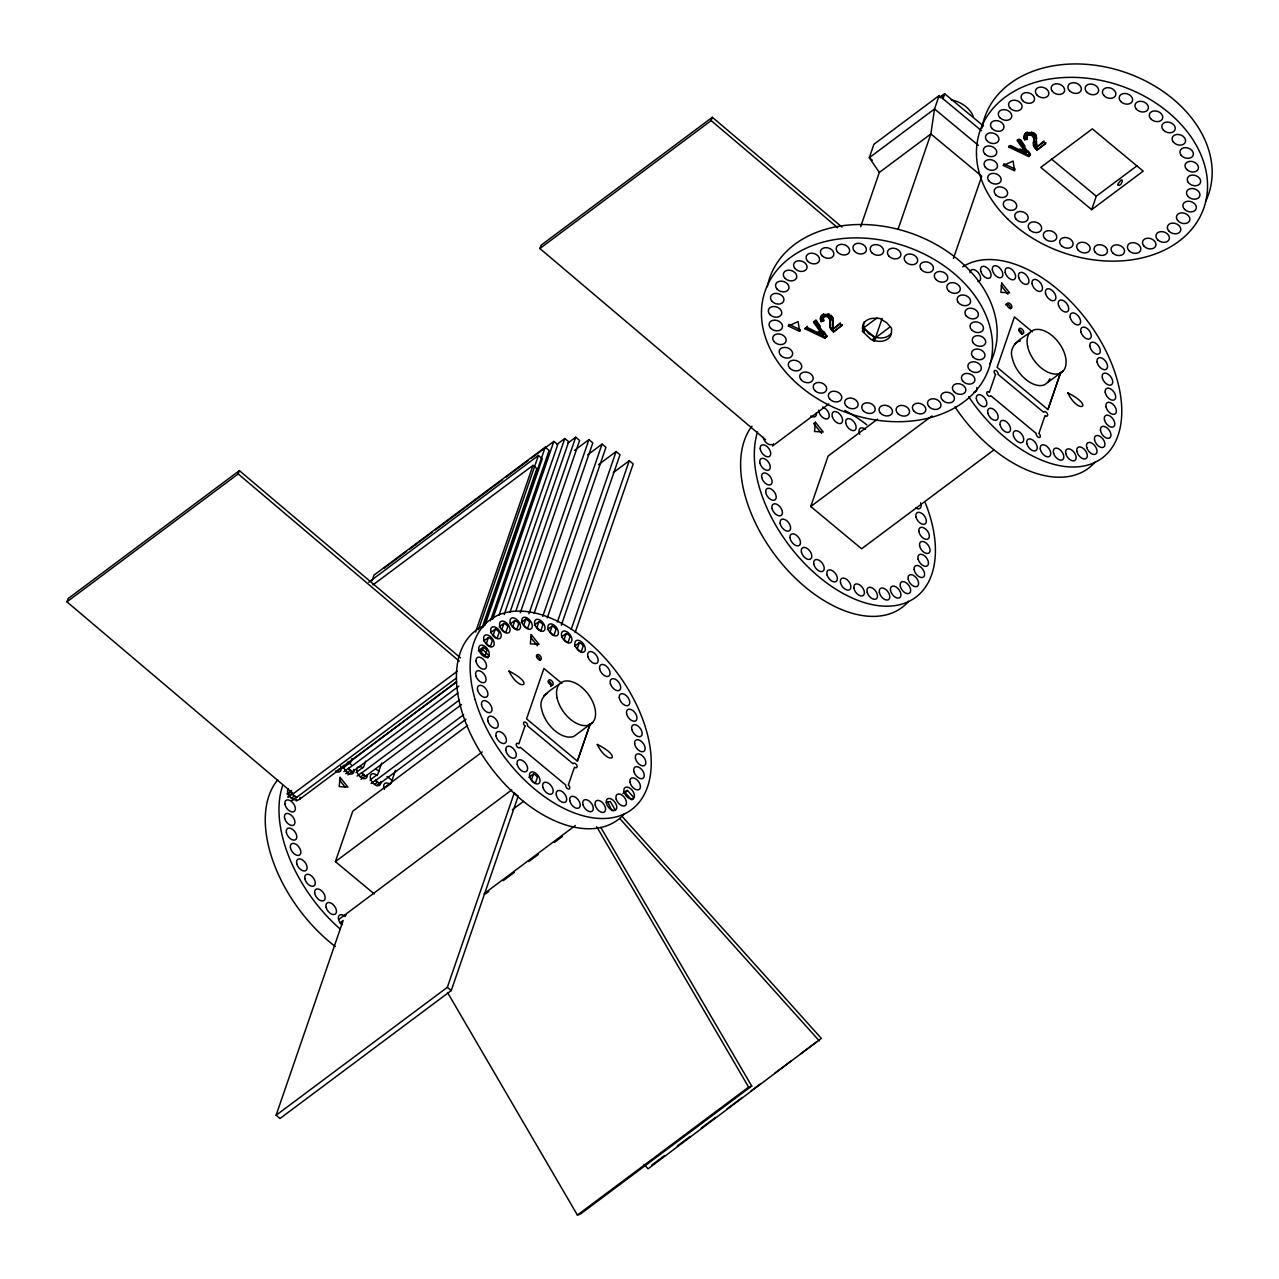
<?xml version="1.0" encoding="UTF-8"?>
<svg xmlns="http://www.w3.org/2000/svg" width="1279" height="1279" viewBox="0 0 1279 1279"><rect width="100%" height="100%" fill="white"/><g stroke="black" fill="none" stroke-linecap="round" stroke-linejoin="round"><path stroke-width="1.5" d="M821.102 321.621L820.942 316.457L823.804 313.867L820.606 317.464L821.102 321.621L823.564 321.093L823.26 318.055M1027.117 139.267L1026.461 137.221C1026.653 132.057 1034.535 133.416 1034.071 138.036L1033.736 139.043C1034.087 135.526 1028.844 133.16 1026.781 136.261L1027.117 139.267L1024.639 139.795L1024.495 134.631L1027.357 132.025L1023.839 136.661M1024.639 139.795L1024.495 134.631M815.41 422.246L814.547 431.503L823.244 432.014L815.41 422.246L813.684 423.525L821.534 433.293M823.468 314.874C833.237 311.98 832.677 323.059 833.508 328.799L840.399 322.9L840.047 323.907L842.046 325.569L833.444 331.996L829.991 327.264L830.535 319.878C830.998 315.242 823.116 313.883 822.909 319.063L823.564 321.093M829.751 324.994L830.535 319.878M1027.005 133.032C1036.773 130.154 1036.214 141.218 1037.045 146.973L1043.936 141.074L1043.584 142.081L1045.582 143.744L1036.981 150.171L1033.528 145.422L1034.071 138.036M1033.288 143.152L1033.896 139.843L1033.544 140.85M832.325 325.394L833.173 318.759L830.982 315.273L830.631 316.281M1035.878 143.568L1036.438 140.674L1036.102 141.681M292.523 794.323L296.424 797.552L292.523 794.323L457.37 671.171M372.029 580.762L373.964 575.15L545.206 447.218L549.107 450.448L490.433 620.875M348.464 768.615L352.364 771.861L348.464 768.615L458.889 686.12M351.901 758.623L350.622 762.364L342.836 768.183M361.621 773.06L365.506 776.289L361.621 773.06L459.241 700.125M365.698 761.181L363.764 766.808L355.978 772.612M374.315 893.957L335.402 861.63L352.764 811.206L467.666 725.369M375.642 780.478L379.543 783.723L375.642 780.478L463.669 714.721M381.67 762.987L377.801 774.227L370.015 780.046M518.315 795.794L451.247 990.57L280.005 1118.501L276.104 1115.256L343.172 920.48L340.054 922.814M338.951 919.329L511.776 789.878M395.483 770.31L390.974 783.419L384.755 788.072M475.596 632.034L532.991 465.364L536.876 468.594L482.071 627.781M478.426 629.684L538.395 455.5L542.296 458.745L484.901 625.431M483.302 626.998L545.206 447.218M492.607 619.276L553.855 441.367L557.756 444.596L499.082 615.023M483.046 647.334L481.048 653.137L482.838 655.2L484.949 656.383L486.947 650.579A5.324 3.166 53.2 0 0 483.046 647.334L478.378 650.819M488.45 637.486L486.452 643.289L488.242 645.351L490.353 646.534L492.351 640.731A5.324 3.166 53.2 0 0 488.45 637.486L483.782 640.971M495.261 629.188L493.262 634.992L495.069 637.054L497.163 638.237L499.162 632.434A5.324 3.166 53.2 0 0 495.261 629.188L490.592 632.673M504.182 614.559L564.806 438.505L568.707 441.751L510.017 612.177M503.926 623.337L501.928 629.14L503.718 631.202L505.829 632.386L507.827 626.582A5.324 3.166 53.2 0 0 503.926 623.337L499.258 626.822M515.741 611.394L575.71 437.226L579.611 440.456L520.297 612.753M514.861 620.491L512.863 626.294L514.654 628.357L516.764 629.54L518.762 623.736A5.324 3.166 53.2 0 0 514.861 620.491L510.193 623.976M525.781 619.196L523.782 624.999L525.573 627.078L527.683 628.245L529.682 622.441A5.324 3.166 53.2 0 0 525.781 619.196L521.113 622.697M528.946 613.824L588.932 439.656L592.817 442.902L534.142 613.328M538.987 621.642L536.988 627.445L538.779 629.508L540.889 630.675L542.888 624.871A5.324 3.166 53.2 0 0 538.987 621.642L534.318 625.127M542.744 616.398L602.073 444.101L605.974 447.33L547.3 617.757M552.128 626.071L550.146 631.874L551.936 633.952L554.031 635.119L556.029 629.316A5.324 3.166 53.2 0 0 552.128 626.071L547.46 629.572M557.42 621.946L616.11 451.519L620.011 454.764L561.321 625.191M566.165 633.505L564.167 639.308L565.957 641.371L568.068 642.538L570.066 636.734A5.324 3.166 53.2 0 0 566.165 633.505L561.497 636.99M276.104 1115.256L447.346 987.324L514.414 792.548M571.249 629.268L629.284 460.712L633.185 463.941L575.15 632.497M533.535 773.955L531.536 779.758A5.324 3.166 53.2 0 0 535.437 783.004L537.436 777.2L535.645 775.122L533.535 773.955L528.866 777.44M579.339 642.682L577.341 648.485L579.147 650.563L581.242 651.73L583.24 645.927A5.324 3.166 53.2 0 0 579.339 642.682L574.671 646.183M577.357 761.069L590.211 723.754M590.29 723.818L577.421 761.165L526.564 718.862L543.911 668.469L561.865 683.386M788.344 326.033L788.919 324.354L800.222 329.662L799.647 331.341L788.344 326.033L798.08 321.605L799.647 331.341M826.937 336.105L825.003 338.311L805.083 328.799L805.418 327.792L825.355 337.304L826.937 336.105L823.644 331.261M805.083 328.799L807.417 326.321M822.845 335.258L813.636 322.42L813.972 321.413L823.196 334.251L822.845 335.258L807.065 327.312M813.636 322.42L815.954 319.926L820.351 326.401M820.303 318.487L820.942 316.457M821.214 316.505L821.55 315.497M820.287 319.558L820.638 318.551M822.125 315.641L822.477 314.634M820.558 320.613L820.91 319.606M822.909 319.063L823.596 317.096M823.036 320.07L823.388 319.063M823.244 318.103L824.411 316.233M824.076 317.24L825.515 315.705M825.163 316.712L826.73 315.625M821.31 334.395L821.662 333.387L818.096 331.613M827.849 314.73L828.2 313.723L829.639 314.346M821.837 334.011L822.173 333.02M830.199 320.869L827.993 315.961M822.093 334.81L822.669 333.643M828.792 317.704L829.144 316.696M860.671 226.671L879.328 172.457L930.872 133.959L934.533 108.955L939.154 95.557L981.457 130.698M829.495 318.423L829.847 317.416M829.927 319.19L830.279 318.199M830.007 322.692L830.359 321.684M831.798 317.432L832.133 316.425M825.003 338.311L825.355 337.304M832.501 318.583L832.837 317.576M829.991 327.264L830.087 323.987M832.837 319.75L833.173 318.759M830.407 328.399L830.327 326.257M832.901 320.965L833.237 319.958M832.565 323.523L832.901 322.516M831.094 329.566L830.758 327.392M832.549 327.216L832.677 324.402M832.085 330.765L831.446 328.559M832.917 328.048L832.901 326.209M833.444 331.996L842.397 324.562M891.191 333.355A14.884 11.095 19 0 1 879.105 337.928L876.131 337.352L874.308 341.205L870.583 339.063L862.414 331.325L863.581 327.968L875.46 337.848L890.488 326.625M862.414 331.325L864.252 327.472L863.661 325.106A14.884 11.095 19 0 1 863.917 322.18M898.05 229.277L930.872 133.959L981.76 176.23L953.431 258.47M863.853 332.508L865.004 329.167L868.585 333.611L874.037 336.665L872.886 340.022M994.071 449.824L861.614 548.787L810.742 506.516L828.105 456.091L877.57 419.128M874.308 341.205L882.158 318.423M1017.508 139.571L1026.733 152.425L1025.87 152.809L1017.173 140.578L1019.155 139.107L1030.139 155.287L1028.54 156.47L1008.619 146.973L1008.955 145.966L1028.892 155.462L1030.474 154.279L1028.284 151.034M1003.328 165.471L1013.064 161.058L1014.631 170.794L1003.328 165.471L1003.903 163.808L1015.206 169.116M1024.751 134.663L1025.087 133.671M1023.824 137.716L1024.175 136.709M1024.095 138.771L1024.447 137.764M1025.662 133.815L1026.014 132.808M1026.461 137.221L1027.133 135.254M1026.573 138.244L1026.925 137.237M1027.613 135.414L1027.948 134.407M1028.7 134.871L1029.051 133.863M1029.931 134.791L1030.282 133.783M1031.386 132.888L1031.737 131.881M1026.398 153.432L1024.847 152.553L1025.198 151.561L1019.859 148.908M1025.374 152.185L1025.726 151.178M1031.178 135.142L1031.529 134.135M1025.63 152.968L1026.222 151.801M1032.824 133.512L1033.176 132.504L1035.67 134.583L1036.374 137.924M1032.345 135.862L1032.681 134.855M1033.048 136.597L1033.384 135.59M1034.183 134.439L1034.519 133.432M1033.464 137.365L1033.816 136.357M1035.335 135.59L1035.67 134.583M1028.54 156.47L1028.892 155.462M1036.038 136.741L1036.374 135.75M1033.528 145.422L1033.624 142.145M1036.438 139.139L1036.773 138.132M1033.944 146.573L1033.88 144.415M1034.631 147.725L1034.295 145.566M1036.086 145.374L1036.214 142.561M1035.622 148.924L1034.983 146.717M1036.454 146.206L1036.438 144.383M1036.981 150.171L1045.934 142.736M1091.674 209.644L1143.218 171.13L1092.33 128.859L1040.786 167.373L1091.674 209.644L1096.279 196.231L1136.887 165.902M1047.901 409.52L1060.755 372.221L1047.981 409.616L997.108 367.329L1014.455 316.936L1032.409 331.853M942.991 98.819L944.717 93.815L983.567 126.077M287.935 796.481L292.603 792.98L66.94 601.849L68.155 598.556L239.397 470.624L460.488 657.87M66.94 601.849L238.198 473.917L239.397 470.624M296.216 801.006L299.846 799.119L300.453 797.472L300.005 798.208M765.545 439.656L539.882 248.526L541.097 245.216L712.339 117.284L841.934 227.054M539.882 248.526L711.14 120.594L712.339 117.284M772.788 445.795L773.395 444.133L772.788 445.795L828.792 403.94M625.959 791.173L625.415 792.964L631.522 799.759A5.324 3.166 53.2 0 0 633.553 797.249L627.445 790.454L622.841 793.508M559.403 684.089C550.881 690.148 537.564 696.623 541.656 709.365A25.516 15.172 53.2 0 0 574.063 736.288L592.689 722.443M1029.947 332.556C1021.425 338.615 1008.108 345.09 1012.201 357.816A25.516 15.172 53.2 0 0 1044.607 384.755L1063.233 370.91M1047.821 382.421L1049.883 378.792M644.072 1164.386L648.069 1168.83L821.342 1038.388L621.738 815.986M940.481 97.732L944.717 93.815L940.049 97.3M939.154 95.557L873.909 144.303L869.304 157.701L879.328 172.457M384.212 568.1L406.626 551.361M409.824 548.963L432.238 532.224M435.436 529.842L502.647 479.625M505.844 477.227L528.259 460.488M531.456 458.106L553.855 441.367M368.752 582.249L538.395 455.5M556.797 444.484L564.806 438.505M372.94 584.919L532.991 465.364M567.716 443.205L575.71 437.226M574.527 450.416L588.932 439.656M587.669 454.86L602.073 444.101M1008.619 146.973L1010.602 145.486L1024.847 152.553M598.508 464.677L616.11 451.519M1037.045 146.973L1043.584 142.081M613.28 472.67L629.284 460.712M833.508 328.799L840.047 323.907M864.252 327.472L877.01 317.943M286.896 793.875L291.564 790.39M287.583 794.339L290.701 792.005M287.999 797.361L292.683 793.859M291.356 798.256L294.474 795.938M291.9 800.59L296.568 797.105M296.424 797.552L456.459 677.982M336.201 771.301L339.303 768.967M339.159 769.414L455.979 682.139M299.846 799.119L456.683 681.947M343.955 771.653L348.623 768.167M345.746 773.731L350.414 770.23M347.84 774.898L352.524 771.413M352.364 771.861L457.994 692.946M357.097 776.097L361.765 772.612M360.454 777.008L363.572 774.674M360.998 779.343L365.666 775.841M365.506 776.289L461.543 704.553M371.134 783.515L375.802 780.03M374.475 784.427L377.593 782.108M376.586 785.594L379.703 783.276M379.543 783.723L465.972 719.15M335.402 861.63L482.215 751.956M810.742 506.516L932.023 415.915M512.351 809.719L523.527 801.373M484.117 893.701L575.326 825.547M485.588 893.845L488.802 891.447M503.207 880.687L514.398 872.31M528.803 861.55L538.411 854.388M554.415 842.429L562.408 836.45M624.328 792.772L627.445 790.454M447.586 992.584L577.389 1215.05L748.631 1087.118L751.716 1086.063L600.778 827.369M751.716 1086.063L580.474 1213.995L577.389 1215.05M651.698 1165.137L664.504 1155.561M677.294 1146L690.1 1136.439M701.308 1128.062L715.712 1117.302M726.92 1108.941L741.324 1098.181M750.917 1091.003L760.525 1083.825M774.93 1073.065L790.934 1061.106M800.526 1053.928L816.53 1041.985M1014.535 344.067L1017.732 341.733A25.516 15.172 53.2 0 1 1020.402 340.997M543.991 695.6L547.188 693.282M1024.991 138.787L1027.453 138.26M821.454 320.613L823.916 320.102M874.98 340.694L877.954 341.285A14.884 11.095 19 0 0 891.511 331.149L891.607 328.287L886.603 322.644L879.712 318.407L876.083 318.327A14.884 11.095 19 0 0 862.51 328.463L863.085 330.829M826.394 316.632L827.641 316.968M345.17 914.677L346.225 915.124M1025.198 151.561L1026.733 152.425M821.662 333.387L823.196 334.251M1051.386 158.948L1096.279 196.231M978.355 145.358L934.533 108.955L869.304 157.701L872.326 160.211M447.346 987.324L451.247 990.57M711.14 120.594L837.681 227.774M238.198 473.917L459.273 661.179M1035.974 147.916L1037.317 149.163M832.437 329.758L833.78 331.005M619.723 818.48L819.311 1040.898M1001.169 285.761L1007.884 294.138M530.625 637.294L537.34 645.671M339.479 780.046L345.074 787.017M1020.594 139.715L1024.991 146.19M815.602 320.933L826.602 337.112M596.685 826.698L748.631 1087.118M767.336 286.704A118.371 88.235 19 0 1 910.632 233.066A118.371 88.235 19 0 1 989.77 363.748M951.224 99.858A25.516 19.025 19 0 1 973.175 116.197M981.984 127.996A118.371 88.235 19 0 1 1123.234 71.704A118.371 88.235 19 0 1 1205.601 201.522M925.309 502.887A118.371 70.361 53.2 0 1 854.356 598.956A118.371 70.361 53.2 0 1 757.52 431.918M844.859 410.447A118.371 70.361 53.2 0 1 866.842 424.852M771.829 444.564A6.907 4.109 53.2 0 1 763.051 437.274M908.698 601.258A118.371 70.361 53.2 0 1 785.85 568.292A118.371 70.361 53.2 0 1 751.972 426.115M859.744 434.268A6.907 4.109 53.2 0 1 860.032 428.449A6.907 4.109 53.2 0 1 865.563 429.376M816.434 412.733A6.907 4.109 53.2 0 1 810.758 415.995M822.605 407.026A6.907 4.109 53.2 0 1 829.176 414.748A6.907 4.109 53.2 0 1 824.443 418.537A6.907 4.109 53.2 0 1 818.688 410.143M1019.011 329.582A3.197 1.903 53.2 0 1 1021.921 334.235M920.608 502.855A6.907 4.109 53.2 0 1 915.668 508.067M548.467 681.115A3.197 1.903 53.2 0 1 551.185 683.785A3.197 1.903 53.2 0 1 550.721 686.519M340.694 766.297A6.907 4.109 53.2 0 1 335.418 771.109M353.739 769.35A6.907 4.109 53.2 0 1 349.343 773.747A6.907 4.109 53.2 0 1 343.348 765.274M347.264 762.14A6.907 4.109 53.2 0 1 351.277 764.794M341.893 924.861A6.907 4.109 53.2 0 1 338.599 916.292A6.907 4.109 53.2 0 1 345.314 916.515M335.338 946.54A118.371 70.361 53.2 0 1 277.719 779.87M367.249 774.962A6.907 4.109 53.2 0 1 362.021 778.064A6.907 4.109 53.2 0 1 356.713 769.446A6.907 4.109 53.2 0 1 362.868 767.848M380.742 781.485A6.907 4.109 53.2 0 1 375.61 785.13A6.907 4.109 53.2 0 1 370.334 776.097A6.907 4.109 53.2 0 1 377.289 775.586M340.166 929.034A118.371 70.361 53.2 0 1 282.707 785.434M376.346 769.446A118.371 70.361 53.2 0 1 379.399 771.349M387.009 776.561A118.371 70.361 53.2 0 1 391.502 779.966M296.488 799.695A6.907 4.109 53.2 0 1 289.518 796.273A6.907 4.109 53.2 0 1 288.335 788.663M384.403 789.383A6.907 4.109 53.2 0 1 384.691 783.579A6.907 4.109 53.2 0 1 390.223 784.491M624.504 813.636A118.371 70.361 53.2 0 1 491.776 768.711A118.371 70.361 53.2 0 1 481.911 626.598M536.844 655.663A3.197 1.903 53.2 0 1 539.754 660.316M517.26 795.346A5.324 3.166 53.2 0 1 515.245 793.667M962.687 266.831A118.371 70.361 53.2 0 1 1091.515 326.625A118.371 70.361 53.2 0 1 1097.718 460.952A118.371 70.361 53.2 0 1 968.683 396.666M976.868 387.617A6.907 4.109 53.2 0 1 974.086 392.045M970.058 272.667A6.907 4.109 53.2 0 1 978.035 272.347A6.907 4.109 53.2 0 1 977.923 281.588M1095.048 462.103A118.371 70.361 53.2 0 1 954.981 406.898M1005.614 304.882A3.197 1.903 53.2 0 1 1008.651 304.818A3.197 1.903 53.2 0 1 1010.298 308.767M340.07 777.36L339.207 786.617L347.904 787.129L340.07 777.36M531.217 634.624L530.353 643.881L539.051 644.392L531.217 634.624M1001.761 283.091L1000.897 292.347L1009.611 292.859L1001.761 283.091M488.994 655.775L487.699 657.95L480.968 652.258A5.324 3.166 53.2 0 1 482.183 648.949L488.994 655.775M1117.638 184.608C1121.795 188.828 1125.488 171.994 1117.638 184.608M524.982 725.976L518.81 743.914A2.654 1.583 53.2 0 0 516.284 743.962A2.654 1.583 53.2 0 0 517.659 747.256A2.654 1.583 53.2 0 0 520.185 747.208L565.798 785.098A2.654 1.583 53.2 0 0 567.173 788.392A2.654 1.583 53.2 0 0 569.699 788.344A2.654 1.583 53.2 0 0 568.324 785.05L574.495 767.112A2.654 1.583 53.2 0 0 577.021 767.064A2.654 1.583 53.2 0 0 575.646 763.771A2.654 1.583 53.2 0 0 573.12 763.819L527.508 725.928A2.654 1.583 53.2 0 0 526.133 722.635A2.654 1.583 53.2 0 0 523.607 722.683A2.654 1.583 53.2 0 0 524.982 725.976M995.526 374.443L989.354 392.365A2.654 1.583 53.2 0 0 986.828 392.429A2.654 1.583 53.2 0 0 988.203 395.723A2.654 1.583 53.2 0 0 990.729 395.659L1036.342 433.565A2.654 1.583 53.2 0 0 1037.717 436.858A2.654 1.583 53.2 0 0 1040.243 436.794A2.654 1.583 53.2 0 0 1038.868 433.501L1045.039 415.579A2.654 1.583 53.2 0 0 1047.565 415.531A2.654 1.583 53.2 0 0 1046.19 412.222A2.654 1.583 53.2 0 0 1043.664 412.286L998.052 374.395A2.654 1.583 53.2 0 0 996.677 371.102A2.654 1.583 53.2 0 0 994.151 371.15A2.654 1.583 53.2 0 0 995.526 374.443M607.701 801.885L611.81 810.454A5.324 3.166 53.2 0 0 614.895 809.399L610.307 801.549L607.701 801.885M508.978 671.091C519.482 693.17 536.732 684.857 508.978 671.091M597.277 744.442C607.781 766.521 625.031 758.191 597.277 744.442M1067.821 392.909C1078.325 414.972 1095.575 406.658 1067.821 392.909M880.24 412.829A6.907 5.148 19 0 0 891.879 413.725A6.907 5.148 19 0 0 885.196 405.267A6.907 5.148 19 0 0 880.24 412.829M800.702 379.287A6.907 5.148 19 0 0 812.389 380.758A6.907 5.148 19 0 0 806.314 372.077A6.907 5.148 19 0 0 800.702 379.287M905.804 262.067A6.907 5.148 19 0 0 917.283 262.035A6.907 5.148 19 0 0 909.673 253.993A6.907 5.148 19 0 0 905.804 262.067M829.591 398.856A6.907 5.148 19 0 0 841.214 399.624A6.907 5.148 19 0 0 834.388 391.214A6.907 5.148 19 0 0 829.591 398.856M928.666 406.274A6.907 5.148 19 0 0 940.321 407.298A6.907 5.148 19 0 0 933.766 398.792A6.907 5.148 19 0 0 928.666 406.274M814.851 390.543A6.907 5.148 19 0 0 826.33 390.431A6.907 5.148 19 0 0 818.656 382.437A6.907 5.148 19 0 0 814.851 390.543M837.361 251.851A6.907 5.148 19 0 0 849.016 252.794A6.907 5.148 19 0 0 842.397 244.321A6.907 5.148 19 0 0 837.361 251.851M776.977 289.006A6.907 5.148 19 0 0 788.535 289.374A6.907 5.148 19 0 0 781.325 281.14A6.907 5.148 19 0 0 776.977 289.006M920.912 269.07A6.907 5.148 19 0 0 932.599 270.604A6.907 5.148 19 0 0 926.604 261.907A6.907 5.148 19 0 0 920.912 269.07M942.831 400.487A6.907 5.148 19 0 0 954.182 399.927A6.907 5.148 19 0 0 946.092 392.173A6.907 5.148 19 0 0 942.831 400.487M789.607 367.936A6.907 5.148 19 0 0 801.214 368.56A6.907 5.148 19 0 0 794.243 360.214A6.907 5.148 19 0 0 789.607 367.936M780.893 355.546A6.907 5.148 19 0 0 792.341 355.306A6.907 5.148 19 0 0 784.555 347.376A6.907 5.148 19 0 0 780.893 355.546M953.846 391.534A6.907 5.148 19 0 0 965.405 391.838A6.907 5.148 19 0 0 958.115 383.636A6.907 5.148 19 0 0 953.846 391.534M935.604 279.158A6.907 5.148 19 0 0 947.227 279.845A6.907 5.148 19 0 0 940.337 271.468A6.907 5.148 19 0 0 935.604 279.158M854.484 251.26A6.907 5.148 19 0 0 865.995 251.371A6.907 5.148 19 0 0 858.529 243.266A6.907 5.148 19 0 0 854.484 251.26M872.15 253.002A6.907 5.148 19 0 0 883.437 252.251A6.907 5.148 19 0 0 875.156 244.593A6.907 5.148 19 0 0 872.15 253.002M822.317 255.976A6.907 5.148 19 0 0 833.652 255.352A6.907 5.148 19 0 0 825.499 247.63A6.907 5.148 19 0 0 822.317 255.976M807.577 261.092A6.907 5.148 19 0 0 819.12 261.316A6.907 5.148 19 0 0 811.765 253.162A6.907 5.148 19 0 0 807.577 261.092M948.506 290.749A6.907 5.148 19 0 0 959.953 290.589A6.907 5.148 19 0 0 952.231 282.611A6.907 5.148 19 0 0 948.506 290.749M888.665 255.816A6.907 5.148 19 0 0 900.288 256.647A6.907 5.148 19 0 0 893.541 248.206A6.907 5.148 19 0 0 888.665 255.816M973.287 342.996A6.907 5.148 19 0 0 984.958 344.259A6.907 5.148 19 0 0 978.675 335.658A6.907 5.148 19 0 0 973.287 342.996M971.768 330.046A6.907 5.148 19 0 0 983.183 329.758A6.907 5.148 19 0 0 975.333 321.86A6.907 5.148 19 0 0 971.768 330.046M972.919 356.857A6.907 5.148 19 0 0 984.494 357.289A6.907 5.148 19 0 0 977.348 349.039A6.907 5.148 19 0 0 972.919 356.857M966.284 315.945A6.907 5.148 19 0 0 977.875 316.505A6.907 5.148 19 0 0 970.857 308.191A6.907 5.148 19 0 0 966.284 315.945M969.69 370.015A6.907 5.148 19 0 0 981.073 369.583A6.907 5.148 19 0 0 973.111 361.749A6.907 5.148 19 0 0 969.69 370.015M958.131 302.292A6.907 5.148 19 0 0 969.802 303.699A6.907 5.148 19 0 0 963.663 295.033A6.907 5.148 19 0 0 958.131 302.292M792.548 379.367A118.371 88.235 19 0 0 987.532 372.045A118.371 88.235 19 0 0 850.967 237.99A118.371 88.235 19 0 0 792.548 379.367M898.018 413.772A6.907 5.148 19 0 0 909.337 413.085A6.907 5.148 19 0 0 901.119 405.395A6.907 5.148 19 0 0 898.018 413.772M913.925 411.167A6.907 5.148 19 0 0 925.452 411.326A6.907 5.148 19 0 0 918.034 403.205A6.907 5.148 19 0 0 913.925 411.167M770.438 327.92A6.907 5.148 19 0 0 782.029 328.415A6.907 5.148 19 0 0 774.93 320.134A6.907 5.148 19 0 0 770.438 327.92M773.747 341.237A6.907 5.148 19 0 0 785.418 342.58A6.907 5.148 19 0 0 779.215 333.947A6.907 5.148 19 0 0 773.747 341.237M770.086 314.714A6.907 5.148 19 0 0 781.485 314.362A6.907 5.148 19 0 0 773.571 306.496A6.907 5.148 19 0 0 770.086 314.714M771.557 300.789A6.907 5.148 19 0 0 783.228 302.004A6.907 5.148 19 0 0 776.881 293.419A6.907 5.148 19 0 0 771.557 300.789M962.543 380.854A6.907 5.148 19 0 0 974.214 382.005A6.907 5.148 19 0 0 967.803 373.436A6.907 5.148 19 0 0 962.543 380.854M794.723 268.222A6.907 5.148 19 0 0 806.394 269.309A6.907 5.148 19 0 0 799.903 260.772A6.907 5.148 19 0 0 794.723 268.222M785.162 278.454A6.907 5.148 19 0 0 796.529 277.959A6.907 5.148 19 0 0 788.488 270.173A6.907 5.148 19 0 0 785.162 278.454M863.309 410.799A6.907 5.148 19 0 0 874.804 410.831A6.907 5.148 19 0 0 867.258 402.773A6.907 5.148 19 0 0 863.309 410.799M846.666 406.498A6.907 5.148 19 0 0 857.921 405.667A6.907 5.148 19 0 0 849.592 398.057A6.907 5.148 19 0 0 846.666 406.498M1000.146 117.908A6.907 5.148 19 0 0 1011.513 117.412A6.907 5.148 19 0 0 1003.471 109.61A6.907 5.148 19 0 0 1000.146 117.908M1009.707 107.676A6.907 5.148 19 0 0 1021.377 108.763A6.907 5.148 19 0 0 1014.886 100.226A6.907 5.148 19 0 0 1009.707 107.676M988.731 180.691A6.907 5.148 19 0 0 1000.402 182.034A6.907 5.148 19 0 0 994.199 173.4A6.907 5.148 19 0 0 988.731 180.691M1007.532 218.805A118.371 88.235 19 0 0 1202.516 211.499A118.371 88.235 19 0 0 1065.951 77.443A118.371 88.235 19 0 0 1007.532 218.805M1022.56 100.529A6.907 5.148 19 0 0 1034.103 100.769A6.907 5.148 19 0 0 1026.749 92.6A6.907 5.148 19 0 0 1022.56 100.529M985.422 167.373A6.907 5.148 19 0 0 997.012 167.869A6.907 5.148 19 0 0 989.914 159.587A6.907 5.148 19 0 0 985.422 167.373M1103.649 95.27A6.907 5.148 19 0 0 1115.288 96.085A6.907 5.148 19 0 0 1108.525 87.659A6.907 5.148 19 0 0 1103.649 95.27M1037.301 95.413A6.907 5.148 19 0 0 1048.636 94.79A6.907 5.148 19 0 0 1040.482 87.084A6.907 5.148 19 0 0 1037.301 95.413M1163.49 130.202A6.907 5.148 19 0 0 1174.937 130.026A6.907 5.148 19 0 0 1167.215 122.065A6.907 5.148 19 0 0 1163.49 130.202M1186.752 169.499A6.907 5.148 19 0 0 1198.167 169.212A6.907 5.148 19 0 0 1190.317 161.314A6.907 5.148 19 0 0 1186.752 169.499M1184.674 209.452A6.907 5.148 19 0 0 1196.057 209.037A6.907 5.148 19 0 0 1188.095 201.203A6.907 5.148 19 0 0 1184.674 209.452M1187.903 196.311A6.907 5.148 19 0 0 1199.478 196.742A6.907 5.148 19 0 0 1192.332 188.493A6.907 5.148 19 0 0 1187.903 196.311M1135.896 108.523A6.907 5.148 19 0 0 1147.583 110.058A6.907 5.148 19 0 0 1141.587 101.345A6.907 5.148 19 0 0 1135.896 108.523M1181.268 155.398A6.907 5.148 19 0 0 1192.859 155.958A6.907 5.148 19 0 0 1185.841 147.645A6.907 5.148 19 0 0 1181.268 155.398M1120.788 101.505A6.907 5.148 19 0 0 1132.267 101.473A6.907 5.148 19 0 0 1124.673 93.447A6.907 5.148 19 0 0 1120.788 101.505M1150.588 118.611A6.907 5.148 19 0 0 1162.211 119.299A6.907 5.148 19 0 0 1155.321 110.921A6.907 5.148 19 0 0 1150.588 118.611M1173.115 141.745A6.907 5.148 19 0 0 1184.786 143.152A6.907 5.148 19 0 0 1178.646 134.487A6.907 5.148 19 0 0 1173.115 141.745M1061.65 245.936A6.907 5.148 19 0 0 1072.905 245.12A6.907 5.148 19 0 0 1064.576 237.51A6.907 5.148 19 0 0 1061.65 245.936M1188.271 182.433A6.907 5.148 19 0 0 1199.942 183.712A6.907 5.148 19 0 0 1193.659 175.111A6.907 5.148 19 0 0 1188.271 182.433M986.541 140.242A6.907 5.148 19 0 0 998.212 141.457A6.907 5.148 19 0 0 991.864 132.872A6.907 5.148 19 0 0 986.541 140.242M1087.134 92.456A6.907 5.148 19 0 0 1098.421 91.688A6.907 5.148 19 0 0 1090.156 84.046A6.907 5.148 19 0 0 1087.134 92.456M991.96 128.46A6.907 5.148 19 0 0 1003.519 128.811A6.907 5.148 19 0 0 996.309 120.594A6.907 5.148 19 0 0 991.96 128.46M1113.018 253.226A6.907 5.148 19 0 0 1124.321 252.539A6.907 5.148 19 0 0 1116.103 244.849A6.907 5.148 19 0 0 1113.018 253.226M1177.527 220.308A6.907 5.148 19 0 0 1189.198 221.443A6.907 5.148 19 0 0 1182.787 212.89A6.907 5.148 19 0 0 1177.527 220.308M1095.224 252.283A6.907 5.148 19 0 0 1106.863 253.162A6.907 5.148 19 0 0 1100.18 244.705A6.907 5.148 19 0 0 1095.224 252.283M1128.909 250.62A6.907 5.148 19 0 0 1140.436 250.78A6.907 5.148 19 0 0 1133.018 242.658A6.907 5.148 19 0 0 1128.909 250.62M1052.345 91.305A6.907 5.148 19 0 0 1064 92.248A6.907 5.148 19 0 0 1057.381 83.774A6.907 5.148 19 0 0 1052.345 91.305M1069.468 90.713A6.907 5.148 19 0 0 1080.979 90.809A6.907 5.148 19 0 0 1073.513 82.719A6.907 5.148 19 0 0 1069.468 90.713M1143.65 245.728A6.907 5.148 19 0 0 1155.305 246.751A6.907 5.148 19 0 0 1148.75 238.23A6.907 5.148 19 0 0 1143.65 245.728M1168.83 230.987A6.907 5.148 19 0 0 1180.389 231.275A6.907 5.148 19 0 0 1173.099 223.09A6.907 5.148 19 0 0 1168.83 230.987M1157.815 239.94A6.907 5.148 19 0 0 1169.166 239.381A6.907 5.148 19 0 0 1161.076 231.627A6.907 5.148 19 0 0 1157.815 239.94M1004.591 207.39A6.907 5.148 19 0 0 1016.197 208.013A6.907 5.148 19 0 0 1009.243 199.668A6.907 5.148 19 0 0 1004.591 207.39M995.893 194.984A6.907 5.148 19 0 0 1007.324 194.76A6.907 5.148 19 0 0 999.538 186.83A6.907 5.148 19 0 0 995.893 194.984M1015.686 218.725A6.907 5.148 19 0 0 1027.373 220.212A6.907 5.148 19 0 0 1021.297 211.531A6.907 5.148 19 0 0 1015.686 218.725M985.07 154.167A6.907 5.148 19 0 0 996.469 153.8A6.907 5.148 19 0 0 988.555 145.95A6.907 5.148 19 0 0 985.07 154.167M1078.293 250.252A6.907 5.148 19 0 0 1089.788 250.284A6.907 5.148 19 0 0 1082.242 242.211A6.907 5.148 19 0 0 1078.293 250.252M1044.575 238.31A6.907 5.148 19 0 0 1056.198 239.061A6.907 5.148 19 0 0 1049.372 230.668A6.907 5.148 19 0 0 1044.575 238.31M1029.835 229.98A6.907 5.148 19 0 0 1041.314 229.884A6.907 5.148 19 0 0 1033.64 221.891A6.907 5.148 19 0 0 1029.835 229.98M853.924 588.148A6.907 4.109 53.2 0 0 862.542 595.854A6.907 4.109 53.2 0 0 860.911 585.83A6.907 4.109 53.2 0 0 853.924 588.148M760.222 448.785A6.907 4.109 53.2 0 0 768.727 456.747A6.907 4.109 53.2 0 0 767.416 446.851A6.907 4.109 53.2 0 0 760.222 448.785M908.218 579.259A6.907 4.109 53.2 0 0 917.011 586.485A6.907 4.109 53.2 0 0 914.805 576.301A6.907 4.109 53.2 0 0 908.218 579.259M919.633 545.957A6.907 4.109 53.2 0 0 928.394 553.311A6.907 4.109 53.2 0 0 926.316 543.143A6.907 4.109 53.2 0 0 919.633 545.957M914.117 569.523A6.907 4.109 53.2 0 0 922.639 577.437A6.907 4.109 53.2 0 0 921.264 567.508A6.907 4.109 53.2 0 0 914.117 569.523M840.527 582.824A6.907 4.109 53.2 0 0 849.4 589.843A6.907 4.109 53.2 0 0 846.938 579.579A6.907 4.109 53.2 0 0 840.527 582.824M890.472 590.227A6.907 4.109 53.2 0 0 899.041 598.028A6.907 4.109 53.2 0 0 897.538 588.052A6.907 4.109 53.2 0 0 890.472 590.227M900.4 586.741A6.907 4.109 53.2 0 0 909.385 593.248A6.907 4.109 53.2 0 0 906.379 582.872A6.907 4.109 53.2 0 0 900.4 586.741M827.161 575.166A6.907 4.109 53.2 0 0 836.194 581.449A6.907 4.109 53.2 0 0 832.933 571.026A6.907 4.109 53.2 0 0 827.161 575.166M813.748 563.847A6.907 4.109 53.2 0 0 822.413 571.457A6.907 4.109 53.2 0 0 820.654 561.385A6.907 4.109 53.2 0 0 813.748 563.847M867.242 592.497A6.907 4.109 53.2 0 0 876.259 598.892A6.907 4.109 53.2 0 0 873.125 588.484A6.907 4.109 53.2 0 0 867.242 592.497M879.408 592.673A6.907 4.109 53.2 0 0 888.234 599.803A6.907 4.109 53.2 0 0 885.915 589.571A6.907 4.109 53.2 0 0 879.408 592.673M780.174 523.511A6.907 4.109 53.2 0 0 788.871 531.009A6.907 4.109 53.2 0 0 786.985 520.905A6.907 4.109 53.2 0 0 780.174 523.511M772.116 508.722A6.907 4.109 53.2 0 0 781.053 515.517A6.907 4.109 53.2 0 0 778.351 505.205A6.907 4.109 53.2 0 0 772.116 508.722M789.974 537.66A6.907 4.109 53.2 0 0 798.368 545.813A6.907 4.109 53.2 0 0 797.313 536.013A6.907 4.109 53.2 0 0 789.974 537.66M801.453 552.256A6.907 4.109 53.2 0 0 810.358 559.163A6.907 4.109 53.2 0 0 807.768 548.867A6.907 4.109 53.2 0 0 801.453 552.256M759.982 463.318A6.907 4.109 53.2 0 0 768.935 470.001A6.907 4.109 53.2 0 0 766.105 459.657A6.907 4.109 53.2 0 0 759.982 463.318M845.691 422.853A6.907 4.109 53.2 0 0 854.324 430.511A6.907 4.109 53.2 0 0 852.629 420.471A6.907 4.109 53.2 0 0 845.691 422.853M918.162 559.355A6.907 4.109 53.2 0 0 927.131 565.973A6.907 4.109 53.2 0 0 924.253 555.614A6.907 4.109 53.2 0 0 918.162 559.355M1027.613 346.305A25.516 15.172 53.2 0 0 1060.019 373.228A25.516 15.172 53.2 0 0 1052.121 335.642A25.516 15.172 53.2 0 0 1027.613 346.305M1018.915 330.334A3.197 1.903 53.2 0 0 1022.976 333.707A3.197 1.903 53.2 0 0 1021.985 329.007A3.197 1.903 53.2 0 0 1018.915 330.334M832.373 416.794A6.907 4.109 53.2 0 0 841.39 423.141A6.907 4.109 53.2 0 0 838.209 412.717A6.907 4.109 53.2 0 0 832.373 416.794M916.052 517.26A6.907 4.109 53.2 0 0 924.989 524.006A6.907 4.109 53.2 0 0 922.223 513.678A6.907 4.109 53.2 0 0 916.052 517.26M918.834 531.297A6.907 4.109 53.2 0 0 927.323 539.306A6.907 4.109 53.2 0 0 926.076 529.426A6.907 4.109 53.2 0 0 918.834 531.297M761.708 477.419A6.907 4.109 53.2 0 0 770.438 484.805A6.907 4.109 53.2 0 0 768.423 474.669A6.907 4.109 53.2 0 0 761.708 477.419M765.705 492.191A6.907 4.109 53.2 0 0 774.163 500.233A6.907 4.109 53.2 0 0 772.98 490.385A6.907 4.109 53.2 0 0 765.705 492.191M548.371 681.883A3.197 1.903 53.2 0 0 552.432 685.24A3.197 1.903 53.2 0 0 551.441 680.54A3.197 1.903 53.2 0 0 548.371 681.883M314.634 892.79A6.907 4.109 53.2 0 0 323.027 900.928A6.907 4.109 53.2 0 0 321.972 891.127A6.907 4.109 53.2 0 0 314.634 892.79M304.834 878.641A6.907 4.109 53.2 0 0 313.531 886.139A6.907 4.109 53.2 0 0 311.644 876.035A6.907 4.109 53.2 0 0 304.834 878.641M326.113 907.371A6.907 4.109 53.2 0 0 335.018 914.277A6.907 4.109 53.2 0 0 332.444 903.981A6.907 4.109 53.2 0 0 326.113 907.371M296.776 863.853A6.907 4.109 53.2 0 0 305.713 870.647A6.907 4.109 53.2 0 0 303.011 860.319A6.907 4.109 53.2 0 0 296.776 863.853M290.365 847.306A6.907 4.109 53.2 0 0 298.822 855.363A6.907 4.109 53.2 0 0 297.639 845.515A6.907 4.109 53.2 0 0 290.365 847.306M286.368 832.533A6.907 4.109 53.2 0 0 295.097 839.935A6.907 4.109 53.2 0 0 293.083 829.783A6.907 4.109 53.2 0 0 286.368 832.533M557.068 697.838A25.516 15.172 53.2 0 0 589.475 724.777A25.516 15.172 53.2 0 0 581.577 687.191A25.516 15.172 53.2 0 0 557.068 697.838M284.881 803.915A6.907 4.109 53.2 0 0 293.387 811.861A6.907 4.109 53.2 0 0 292.076 801.965A6.907 4.109 53.2 0 0 284.881 803.915M284.641 818.448A6.907 4.109 53.2 0 0 293.594 825.131A6.907 4.109 53.2 0 0 290.765 814.787A6.907 4.109 53.2 0 0 284.641 818.448M575.006 645.064A6.907 4.109 53.2 0 0 583.879 652.034A6.907 4.109 53.2 0 0 581.369 641.754A6.907 4.109 53.2 0 0 575.006 645.064M587.988 656.878A6.907 4.109 53.2 0 0 597.037 663.098A6.907 4.109 53.2 0 0 593.712 652.674A6.907 4.109 53.2 0 0 587.988 656.878M599.627 668.789A6.907 4.109 53.2 0 0 608.308 676.351A6.907 4.109 53.2 0 0 606.486 666.263A6.907 4.109 53.2 0 0 599.627 668.789M610.387 683.53A6.907 4.109 53.2 0 0 619.292 690.372A6.907 4.109 53.2 0 0 616.654 680.076A6.907 4.109 53.2 0 0 610.387 683.53M561.497 635.231A6.907 4.109 53.2 0 0 570.13 642.889A6.907 4.109 53.2 0 0 568.436 632.849A6.907 4.109 53.2 0 0 561.497 635.231M626.566 713.618A6.907 4.109 53.2 0 0 635.279 721.068A6.907 4.109 53.2 0 0 633.329 710.948A6.907 4.109 53.2 0 0 626.566 713.618M548.179 629.172A6.907 4.109 53.2 0 0 557.196 635.519A6.907 4.109 53.2 0 0 554.015 625.095A6.907 4.109 53.2 0 0 548.179 629.172M475.164 699.741A118.371 70.361 53.2 0 0 629.188 811.254A118.371 70.361 53.2 0 0 577.644 633.457A118.371 70.361 53.2 0 0 475.164 699.741M542.967 787.544A6.907 4.109 53.2 0 0 552 793.827A6.907 4.109 53.2 0 0 548.755 783.403A6.907 4.109 53.2 0 0 542.967 787.544M477.515 689.797A6.907 4.109 53.2 0 0 486.244 697.183A6.907 4.109 53.2 0 0 484.229 687.047A6.907 4.109 53.2 0 0 477.515 689.797M529.554 776.225A6.907 4.109 53.2 0 0 538.219 783.835A6.907 4.109 53.2 0 0 536.461 773.763A6.907 4.109 53.2 0 0 529.554 776.225M556.333 795.202A6.907 4.109 53.2 0 0 565.206 802.221A6.907 4.109 53.2 0 0 562.744 791.973A6.907 4.109 53.2 0 0 556.333 795.202M517.26 764.634A6.907 4.109 53.2 0 0 526.165 771.541A6.907 4.109 53.2 0 0 523.591 761.245A6.907 4.109 53.2 0 0 517.26 764.634M505.781 750.038A6.907 4.109 53.2 0 0 514.19 758.191A6.907 4.109 53.2 0 0 513.119 748.391A6.907 4.109 53.2 0 0 505.781 750.038M495.98 735.889A6.907 4.109 53.2 0 0 504.677 743.387A6.907 4.109 53.2 0 0 502.791 733.283A6.907 4.109 53.2 0 0 495.98 735.889M569.731 800.526A6.907 4.109 53.2 0 0 578.348 808.232A6.907 4.109 53.2 0 0 576.717 798.208A6.907 4.109 53.2 0 0 569.731 800.526M595.215 805.051A6.907 4.109 53.2 0 0 604.04 812.181A6.907 4.109 53.2 0 0 601.722 801.949A6.907 4.109 53.2 0 0 595.215 805.051M490.704 630.883A6.907 4.109 53.2 0 0 499.258 638.749A6.907 4.109 53.2 0 0 497.819 628.788A6.907 4.109 53.2 0 0 490.704 630.883M483.926 639.98A6.907 4.109 53.2 0 0 492.911 646.55A6.907 4.109 53.2 0 0 489.953 636.175A6.907 4.109 53.2 0 0 483.926 639.98M478.858 649.652A6.907 4.109 53.2 0 0 487.635 656.942A6.907 4.109 53.2 0 0 485.492 646.758A6.907 4.109 53.2 0 0 478.858 649.652M476.028 661.163A6.907 4.109 53.2 0 0 484.533 669.125A6.907 4.109 53.2 0 0 483.222 659.229A6.907 4.109 53.2 0 0 476.028 661.163M475.788 675.696A6.907 4.109 53.2 0 0 484.741 682.378A6.907 4.109 53.2 0 0 481.911 672.035A6.907 4.109 53.2 0 0 475.788 675.696M510.289 623.033A6.907 4.109 53.2 0 0 519.29 629.476A6.907 4.109 53.2 0 0 516.22 619.084A6.907 4.109 53.2 0 0 510.289 623.033M635.439 758.335A6.907 4.109 53.2 0 0 644.2 765.689A6.907 4.109 53.2 0 0 642.122 755.521A6.907 4.109 53.2 0 0 635.439 758.335M633.968 771.733A6.907 4.109 53.2 0 0 642.937 778.351A6.907 4.109 53.2 0 0 640.06 767.992A6.907 4.109 53.2 0 0 633.968 771.733M624.024 791.637A6.907 4.109 53.2 0 0 632.817 798.863A6.907 4.109 53.2 0 0 630.611 788.679A6.907 4.109 53.2 0 0 624.024 791.637M616.206 799.119A6.907 4.109 53.2 0 0 625.191 805.626A6.907 4.109 53.2 0 0 622.186 795.25A6.907 4.109 53.2 0 0 616.206 799.119M629.923 781.901A6.907 4.109 53.2 0 0 638.445 789.814A6.907 4.109 53.2 0 0 637.07 779.886A6.907 4.109 53.2 0 0 629.923 781.901M499.673 625.687A6.907 4.109 53.2 0 0 508.482 632.881A6.907 4.109 53.2 0 0 506.228 622.665A6.907 4.109 53.2 0 0 499.673 625.687M536.54 656.559A3.197 1.903 53.2 0 0 540.601 659.932A3.197 1.903 53.2 0 0 539.61 655.232A3.197 1.903 53.2 0 0 536.54 656.559M631.858 729.638A6.907 4.109 53.2 0 0 640.795 736.384A6.907 4.109 53.2 0 0 638.029 726.056A6.907 4.109 53.2 0 0 631.858 729.638M634.64 743.675A6.907 4.109 53.2 0 0 643.129 751.684A6.907 4.109 53.2 0 0 641.882 741.804A6.907 4.109 53.2 0 0 634.64 743.675M534.686 624.008A6.907 4.109 53.2 0 0 543.527 631.091A6.907 4.109 53.2 0 0 541.145 620.843A6.907 4.109 53.2 0 0 534.686 624.008M521.832 621.434A6.907 4.109 53.2 0 0 530.433 629.188A6.907 4.109 53.2 0 0 528.866 619.196A6.907 4.109 53.2 0 0 521.832 621.434M619.26 697.599A6.907 4.109 53.2 0 0 627.685 705.688A6.907 4.109 53.2 0 0 626.566 695.872A6.907 4.109 53.2 0 0 619.26 697.599M583.048 804.875A6.907 4.109 53.2 0 0 592.065 811.27A6.907 4.109 53.2 0 0 588.948 800.862A6.907 4.109 53.2 0 0 583.048 804.875M487.923 721.1A6.907 4.109 53.2 0 0 496.86 727.895A6.907 4.109 53.2 0 0 494.158 717.583A6.907 4.109 53.2 0 0 487.923 721.1M606.278 802.604A6.907 4.109 53.2 0 0 614.847 810.406A6.907 4.109 53.2 0 0 613.344 800.43A6.907 4.109 53.2 0 0 606.278 802.604M481.512 704.569A6.907 4.109 53.2 0 0 489.969 712.611A6.907 4.109 53.2 0 0 488.786 702.763A6.907 4.109 53.2 0 0 481.512 704.569M1045.551 293.53A6.907 4.109 53.2 0 0 1054.424 300.501A6.907 4.109 53.2 0 0 1051.914 290.221A6.907 4.109 53.2 0 0 1045.551 293.53M1058.532 305.345A6.907 4.109 53.2 0 0 1067.581 311.564A6.907 4.109 53.2 0 0 1064.256 301.125A6.907 4.109 53.2 0 0 1058.532 305.345M1070.171 317.256A6.907 4.109 53.2 0 0 1078.852 324.802A6.907 4.109 53.2 0 0 1077.03 314.73A6.907 4.109 53.2 0 0 1070.171 317.256M1080.931 331.98A6.907 4.109 53.2 0 0 1089.836 338.839A6.907 4.109 53.2 0 0 1087.198 328.527A6.907 4.109 53.2 0 0 1080.931 331.98M1032.041 283.698A6.907 4.109 53.2 0 0 1040.69 291.34A6.907 4.109 53.2 0 0 1038.98 281.3A6.907 4.109 53.2 0 0 1032.041 283.698M1097.11 362.085A6.907 4.109 53.2 0 0 1105.823 369.535A6.907 4.109 53.2 0 0 1103.873 359.399A6.907 4.109 53.2 0 0 1097.11 362.085M1018.724 277.639A6.907 4.109 53.2 0 0 1027.756 283.97A6.907 4.109 53.2 0 0 1024.559 273.562A6.907 4.109 53.2 0 0 1018.724 277.639M1013.512 436.011A6.907 4.109 53.2 0 0 1022.545 442.294A6.907 4.109 53.2 0 0 1019.299 431.87A6.907 4.109 53.2 0 0 1013.512 436.011M1000.098 424.692A6.907 4.109 53.2 0 0 1008.763 432.286A6.907 4.109 53.2 0 0 1007.005 422.23A6.907 4.109 53.2 0 0 1000.098 424.692M1026.877 443.669A6.907 4.109 53.2 0 0 1035.75 450.688A6.907 4.109 53.2 0 0 1033.288 440.424A6.907 4.109 53.2 0 0 1026.877 443.669M987.804 413.085A6.907 4.109 53.2 0 0 996.709 420.008A6.907 4.109 53.2 0 0 994.135 409.712A6.907 4.109 53.2 0 0 987.804 413.085M976.325 398.504A6.907 4.109 53.2 0 0 984.734 406.642A6.907 4.109 53.2 0 0 983.663 396.842A6.907 4.109 53.2 0 0 976.325 398.504M1040.275 448.993A6.907 4.109 53.2 0 0 1048.892 456.699A6.907 4.109 53.2 0 0 1047.261 446.675A6.907 4.109 53.2 0 0 1040.275 448.993M1065.759 453.501A6.907 4.109 53.2 0 0 1074.6 460.632A6.907 4.109 53.2 0 0 1072.266 450.416A6.907 4.109 53.2 0 0 1065.759 453.501M980.833 271.484A6.907 4.109 53.2 0 0 989.834 277.943A6.907 4.109 53.2 0 0 986.764 267.551A6.907 4.109 53.2 0 0 980.833 271.484M1105.983 406.802A6.907 4.109 53.2 0 0 1114.744 414.156A6.907 4.109 53.2 0 0 1112.666 403.988A6.907 4.109 53.2 0 0 1105.983 406.802M1104.528 420.183A6.907 4.109 53.2 0 0 1113.481 426.818A6.907 4.109 53.2 0 0 1110.604 416.458A6.907 4.109 53.2 0 0 1104.528 420.183M1094.568 440.088A6.907 4.109 53.2 0 0 1103.361 447.33A6.907 4.109 53.2 0 0 1101.155 437.13A6.907 4.109 53.2 0 0 1094.568 440.088M1086.75 447.57A6.907 4.109 53.2 0 0 1095.735 454.093A6.907 4.109 53.2 0 0 1092.73 443.701A6.907 4.109 53.2 0 0 1086.75 447.57M1100.468 430.368A6.907 4.109 53.2 0 0 1108.989 438.281A6.907 4.109 53.2 0 0 1107.614 428.353A6.907 4.109 53.2 0 0 1100.468 430.368M1007.085 305.026A3.197 1.903 53.2 0 0 1011.145 308.399A3.197 1.903 53.2 0 0 1010.154 303.699A3.197 1.903 53.2 0 0 1007.085 305.026M1102.402 378.104A6.907 4.109 53.2 0 0 1111.339 384.851A6.907 4.109 53.2 0 0 1108.589 374.507A6.907 4.109 53.2 0 0 1102.402 378.104M1105.184 392.141A6.907 4.109 53.2 0 0 1113.673 400.135A6.907 4.109 53.2 0 0 1112.426 390.255A6.907 4.109 53.2 0 0 1105.184 392.141M1005.23 272.475A6.907 4.109 53.2 0 0 1014.071 279.557A6.907 4.109 53.2 0 0 1011.689 269.309A6.907 4.109 53.2 0 0 1005.23 272.475M992.376 269.901A6.907 4.109 53.2 0 0 1000.977 277.655A6.907 4.109 53.2 0 0 999.411 267.663A6.907 4.109 53.2 0 0 992.376 269.901M1089.804 346.049A6.907 4.109 53.2 0 0 1098.229 354.155A6.907 4.109 53.2 0 0 1097.11 344.323A6.907 4.109 53.2 0 0 1089.804 346.049M1053.592 453.326A6.907 4.109 53.2 0 0 1062.609 459.721A6.907 4.109 53.2 0 0 1059.492 449.329A6.907 4.109 53.2 0 0 1053.592 453.326M1076.822 451.071A6.907 4.109 53.2 0 0 1085.391 458.873A6.907 4.109 53.2 0 0 1083.889 448.897A6.907 4.109 53.2 0 0 1076.822 451.071"/></g></svg>
